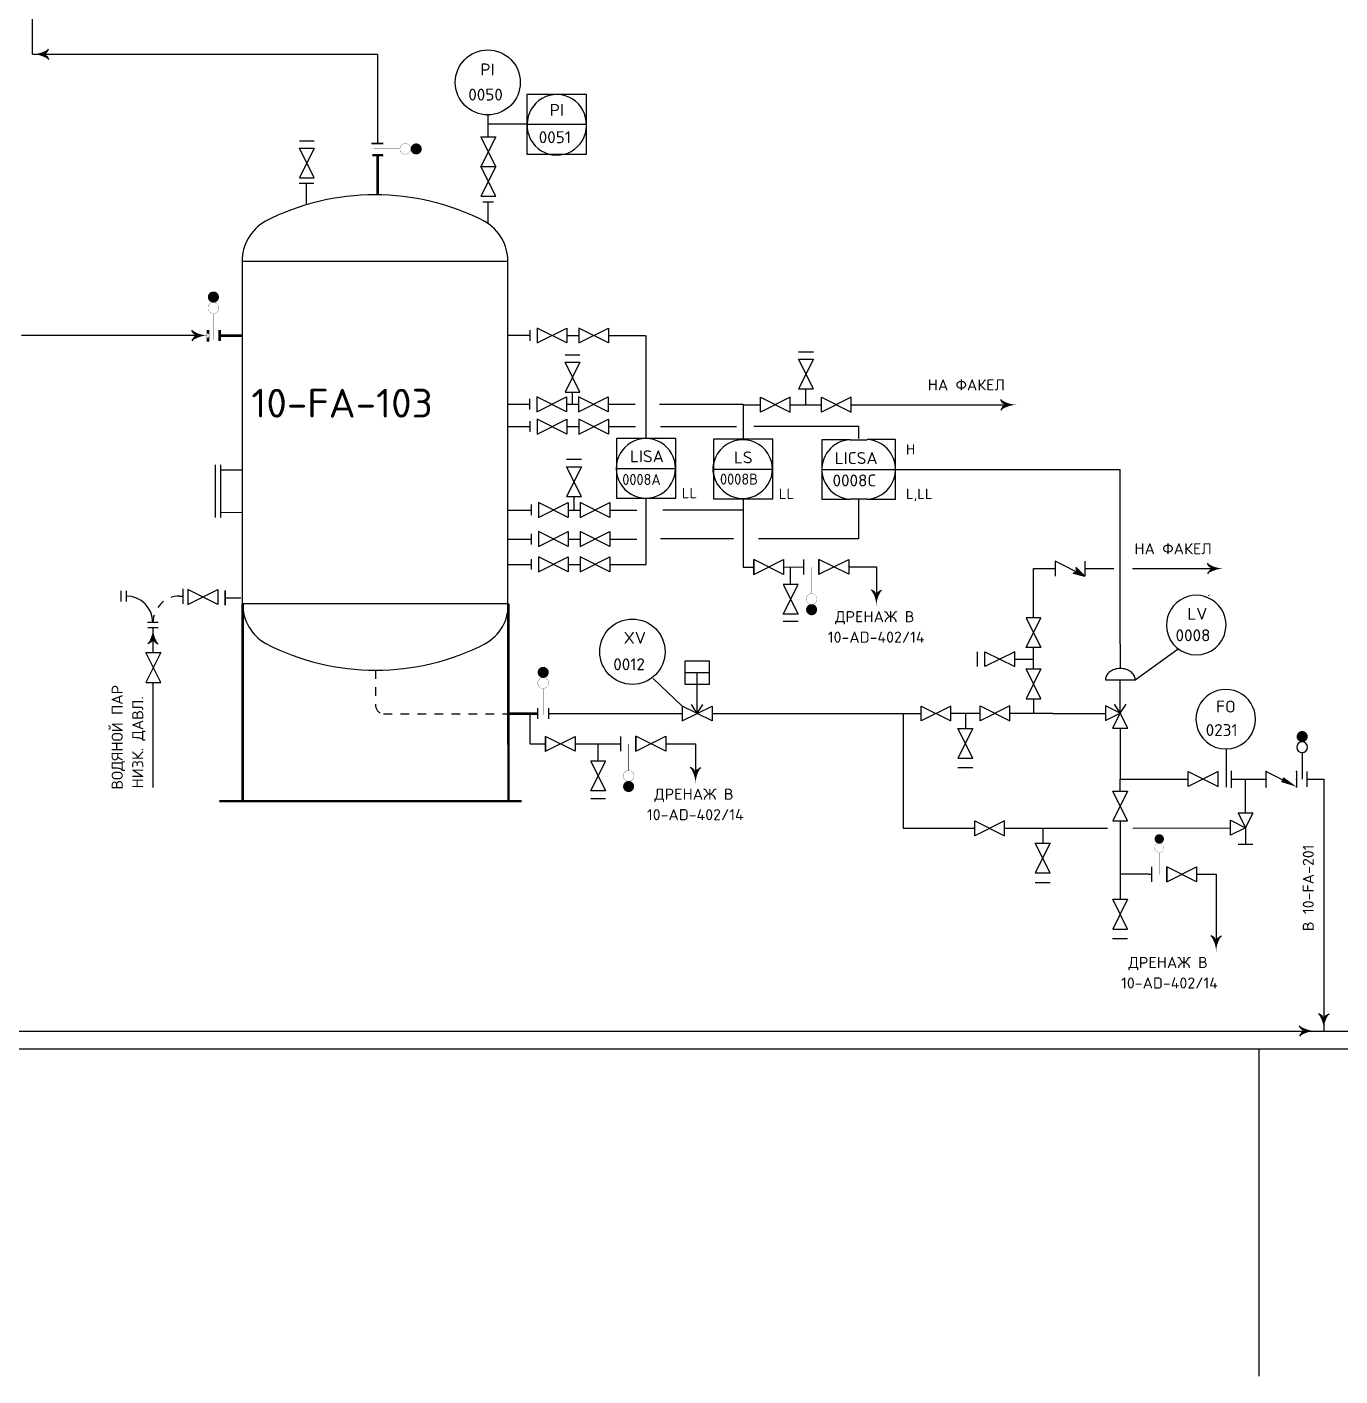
# Model space of a CAD drawing. Extents: x 270 to 589, y 86 to 206.
# Drawn here: x 392.51 to 407.94, y 86.41 to 102.27 of the extents above; entities that cross this region are included whole.
import ezdxf
from ezdxf.enums import TextEntityAlignment as Align

# ---------------------------------------------------------------- set-up
doc = ezdxf.new("R2010")
doc.units = 0
doc.header["$MEASUREMENT"] = 0
doc.linetypes.add('DASH', pattern=[0.15625, 0.09375, -0.0625])
doc.layers.get('0').update_dxf_attribs({"linetype": 'CONTINUOUS'})
for name, color, linetype in [('IN-ATTRIBS', 7, 'CONTINUOUS'), ('IN-EQUIPMENT', 7, 'CONTINUOUS'), ('IN-INST-TAP', 7, 'CONTINUOUS'), ('IN-MAJ-PROC', 3, 'CONTINUOUS'), ('IN-MIN-PROC', 7, 'CONTINUOUS'), ('IN-PNEUMATIC', 7, 'CONTINUOUS')]:
    doc.layers.add(name, color=color, linetype=linetype)
doc.styles.add('S1', font='SIMPLEX.shx')
doc.styles.add('SIMPLEX', font='SIMPLEX')

# ---------------------------------------------------------------- blocks, each defined once
blk = doc.blocks.new('VALVTEXT')
at = {"layer": 'IN-ATTRIBS'}
for p in [(0, 0.0625), (0, 0), (0.25, 0.0625), (0.25, 0), (0, -0.0625), (0.25, -0.0625)]:
    blk.add_point(p, dxfattribs=at)
at = {"layer": 'IN-ATTRIBS', "style": 'S1', "flags": 1}
for tag, p in [('IDNUM', (0.125, 0.5625)), ('DWGNO', (0.125, 0.4375)), ('FILENO', (0.125, 0.3125))]:
    blk.add_attdef(tag, text='', height=0.1, dxfattribs=at).set_placement(p, align=Align.CENTER)
at = {"layer": 'IN-ATTRIBS', "style": 'S1'}
for tag, p in [('MODE', (0.125, 0.078125)), ('SIZE', (0.125, -0.1875))]:
    blk.add_attdef(tag, text='', height=0.1, dxfattribs=at).set_placement(p, align=Align.CENTER)

msp = doc.modelspace()

# ---------------------------------------------------------------- hatches: boundary and pattern name
at = {"linetype": 'CONTINUOUS'}
h = msp.add_hatch(dxfattribs=at)
h.set_pattern_fill('ANSI38', color=2, scale=0.014, style=0)
h.set_pattern_definition([(45, (58.8663164, 71.9109004), (-0.001237436867, 0.001237436867), []), (135, (58.8663164, 71.9109004), (-0.003712310601, 0.001237436867), [0.004375, -0.002625])])
h.paths.add_polyline_path([(404.941, 95.816), (404.839, 95.916), (404.846, 95.863), (404.804, 95.848)])
at = {"layer": 'IN-MIN-PROC'}
for points in [[(397.082, 100.901, 1), (397.082, 100.774, 1)], [(394.634, 99.096, 1), (394.762, 99.096, 1)]]:
    msp.add_hatch(color=2, dxfattribs=at).paths.add_polyline_path(points)

# ---------------------------------------------------------------- linework, layer by layer
at = {"color": 3, "linetype": 'CONTINUOUS'}
for p, q in [((396.63, 100.902), (396.63, 101.951)), ((396.558, 100.902), (396.63, 100.902)), ((396.695, 100.902), (396.558, 100.902)), ((396.628, 100.902), (396.695, 100.902)), ((394.511, 98.644), (392.44, 98.644)), ((398.638, 94.199), (400.209, 94.199)), ((404.564, 94.2), (405.181, 94.201)), ((405.358, 94.029), (405.357, 93.428)), ((405.356, 93.428), (406.158, 93.428)), ((406.666, 93.428), (407.074, 93.428)), ((407.556, 93.428), (407.752, 93.428)), ((407.752, 93.428), (407.75, 90.466)), ((380.242, 90.466), (416.26, 90.466))]:
    msp.add_line(p, q, dxfattribs=at)
at = {"color": 7, "linetype": 'CONTINUOUS'}
for p, q in [((398.382, 101.127), (397.929, 101.127)), ((398.382, 101.127), (399.082, 101.127)), ((399.435, 97.081), (400.135, 97.081)), ((399.785, 97.081), (399.785, 97.084)), ((400.575, 97.074), (401.275, 97.074)), ((401.85, 97.069), (402.383, 97.07)), ((402.383, 97.07), (402.717, 97.07)), ((394.338, 95.665), (394.338, 95.489)), ((394.299, 95.58), (394.338, 95.58)), ((393.987, 95.206), (393.987, 94.915)), ((393.987, 94.565), (393.987, 93.328)), ((399.866, 94.613), (400.209, 94.287)), ((400.384, 94.199), (400.316, 94.304)), ((400.384, 94.199), (400.452, 94.304)), ((405.358, 94.204), (405.29, 94.309)), ((405.358, 94.204), (405.426, 94.309)), ((406.603, 93.784), (406.603, 93.335))]:
    msp.add_line(p, q, dxfattribs=at)
at = {"color": 2}
for p, q in [((398.016, 100.981), (397.841, 100.631)), ((398.016, 100.631), (397.841, 100.981)), ((397.841, 100.981), (398.016, 100.981)), ((395.884, 100.496), (395.709, 100.846)), ((395.709, 100.846), (395.884, 100.846)), ((395.884, 100.846), (395.709, 100.496)), ((398.016, 100.281), (397.841, 100.631)), ((398.016, 100.631), (397.841, 100.281)), ((397.841, 100.631), (398.016, 100.631)), ((395.709, 100.496), (395.884, 100.496)), ((397.841, 100.281), (398.016, 100.281)), ((401.75, 98.015), (401.575, 98.365)), ((401.75, 98.365), (401.575, 98.015)), ((401.575, 98.365), (401.75, 98.365)), ((398.832, 98.329), (399.007, 98.329)), ((399.007, 97.979), (398.832, 98.329)), ((399.007, 98.329), (398.832, 97.979)), ((398.832, 97.979), (399.007, 97.979)), ((401.479, 97.917), (401.129, 97.742)), ((401.129, 97.917), (401.479, 97.742)), ((401.129, 97.742), (401.129, 97.917)), ((401.479, 97.742), (401.479, 97.917)), ((401.575, 98.015), (401.75, 98.015)), ((401.844, 97.742), (401.844, 97.917)), ((401.844, 97.917), (402.194, 97.742)), ((402.194, 97.917), (401.844, 97.742)), ((402.194, 97.742), (402.194, 97.917)), ((399.025, 97.1), (398.85, 96.75)), ((399.025, 96.75), (398.85, 97.1)), ((398.85, 97.1), (399.025, 97.1)), ((398.85, 96.75), (399.025, 96.75)), ((404.941, 95.816), (404.591, 95.991)), ((404.591, 95.991), (404.591, 95.816)), ((404.941, 95.991), (404.941, 95.816)), ((401.57, 95.718), (401.395, 95.718)), ((401.395, 95.368), (401.57, 95.718)), ((401.395, 95.718), (401.57, 95.368)), ((401.57, 95.368), (401.395, 95.368)), ((404.425, 95.325), (404.25, 95.325)), ((404.25, 95.325), (404.425, 94.975)), ((404.25, 94.975), (404.425, 95.325)), ((403.767, 94.751), (403.767, 94.926)), ((404.117, 94.926), (403.767, 94.751)), ((403.767, 94.926), (404.117, 94.751)), ((404.117, 94.751), (404.117, 94.926)), ((404.425, 94.975), (404.25, 94.975)), ((400.244, 94.68), (400.524, 94.68)), ((400.384, 94.199), (400.384, 94.68)), ((405.183, 94.597), (405.533, 94.597)), ((405.358, 94.203), (405.358, 94.597)), ((403.016, 94.112), (403.016, 94.287)), ((403.366, 94.287), (403.016, 94.112)), ((403.016, 94.287), (403.366, 94.112)), ((403.366, 94.112), (403.366, 94.287)), ((403.71, 94.113), (403.71, 94.288)), ((404.06, 94.288), (403.71, 94.113)), ((403.71, 94.288), (404.06, 94.113)), ((404.06, 94.113), (404.06, 94.288)), ((405.358, 94.203), (405.183, 94.291)), ((405.183, 94.291), (405.183, 94.116)), ((405.183, 94.116), (405.358, 94.203)), ((405.271, 94.029), (405.446, 94.029)), ((399.308, 93.639), (399.133, 93.639)), ((399.133, 93.289), (399.308, 93.639)), ((399.133, 93.639), (399.308, 93.289)), ((407.496, 93.74), (407.496, 93.428)), ((406.508, 93.516), (406.158, 93.341)), ((406.158, 93.516), (406.508, 93.341)), ((406.158, 93.341), (406.158, 93.516)), ((406.508, 93.341), (406.508, 93.516)), ((407.432, 93.338), (407.432, 93.517)), ((407.556, 93.338), (407.556, 93.517)), ((399.308, 93.289), (399.133, 93.289)), ((403.649, 92.763), (403.649, 92.938)), ((403.999, 92.938), (403.649, 92.763)), ((403.649, 92.938), (403.999, 92.763)), ((403.999, 92.763), (403.999, 92.938)), ((406.654, 92.945), (406.829, 92.857)), ((406.654, 92.77), (406.654, 92.945)), ((406.829, 92.857), (406.654, 92.77))]:
    msp.add_line(p, q, dxfattribs=at)
at = {"color": 6}
for p, q in [((396.57, 100.76), (396.695, 100.76)), ((398.417, 98.707), (398.417, 98.582)), ((398.413, 97.898), (398.413, 97.773)), ((398.159, 97.836), (398.413, 97.836)), ((398.159, 97.573), (398.417, 97.573)), ((398.417, 97.635), (398.417, 97.51)), ((398.432, 96.657), (398.432, 96.532)), ((398.159, 96.591), (398.432, 96.591)), ((398.432, 96.313), (398.432, 96.188)), ((398.159, 96.25), (398.432, 96.25)), ((398.432, 96.016), (398.432, 95.891)), ((398.159, 95.953), (398.432, 95.953))]:
    msp.add_line(p, q, dxfattribs=at)
at = {"color": 5, "linetype": 'CONTINUOUS'}
for p, q in [((398.853, 98.644), (398.993, 98.644)), ((399.343, 98.644), (399.774, 98.644)), ((399.785, 97.431), (399.785, 98.644)), ((398.849, 97.836), (398.989, 97.836)), ((399.339, 97.836), (399.657, 97.836)), ((399.94, 97.835), (400.925, 97.835)), ((400.925, 97.835), (400.925, 97.424)), ((400.925, 97.829), (401.134, 97.829)), ((401.479, 97.829), (401.846, 97.829)), ((402.194, 97.829), (404.017, 97.829)), ((398.853, 97.573), (398.993, 97.573)), ((399.343, 97.573), (399.661, 97.573)), ((399.953, 97.575), (400.848, 97.575)), ((401.049, 97.579), (402.282, 97.579)), ((402.282, 97.579), (402.282, 97.431)), ((399.785, 95.953), (399.785, 96.731)), ((400.925, 96.724), (400.925, 96.59)), ((402.282, 96.72), (402.282, 96.253)), ((398.868, 96.591), (399.008, 96.591)), ((399.358, 96.591), (399.675, 96.591)), ((400.925, 96.59), (399.979, 96.59)), ((400.925, 96.59), (400.925, 96.482)), ((400.925, 96.482), (400.925, 95.922)), ((398.868, 96.25), (399.008, 96.25)), ((399.358, 96.25), (399.675, 96.25)), ((400.812, 96.253), (399.953, 96.253)), ((402.282, 96.253), (401.105, 96.253)), ((398.868, 95.953), (399.008, 95.953)), ((399.358, 95.953), (399.785, 95.953)), ((401.482, 95.718), (401.482, 95.922)), ((404.337, 95.903), (404.591, 95.903)), ((404.338, 95.325), (404.337, 95.903)), ((404.942, 95.903), (405.284, 95.903)), ((405.502, 95.903), (406.442, 95.903)), ((404.338, 94.723), (404.338, 94.975)), ((404.117, 94.838), (404.338, 94.838)), ((404.338, 94.373), (404.338, 94.202)), ((398.416, 94.196), (398.416, 93.843)), ((402.806, 94.2), (402.806, 92.85)), ((399.22, 93.639), (399.22, 93.843)), ((402.806, 92.85), (403.649, 92.85)), ((403.999, 92.85), (405.206, 92.85)), ((405.357, 92.936), (405.357, 92.015)), ((405.506, 92.85), (406.654, 92.857)), ((405.692, 92.309), (405.36, 92.309)), ((405.658, 92.309), (405.655, 92.309))]:
    msp.add_line(p, q, dxfattribs=at)
at = {"color": 5}
msp.add_line((401.663, 97.827), (401.663, 98.015), dxfattribs=at)
at = {"color": 2, "linetype": 'CONTINUOUS'}
for p, q in [((404.846, 95.863), (404.804, 95.848)), ((404.804, 95.848), (404.941, 95.816)), ((404.941, 95.816), (404.839, 95.916)), ((404.839, 95.916), (404.846, 95.863)), ((405.271, 94.029), (405.358, 94.204)), ((405.446, 94.029), (405.358, 94.204)), ((403.449, 93.563), (403.624, 93.563)), ((406.666, 93.327), (406.666, 93.525)), ((406.742, 93.032), (406.829, 92.857)), ((406.917, 93.032), (406.829, 92.857)), ((406.829, 92.857), (406.829, 92.663)), ((404.358, 92.213), (404.533, 92.213)), ((405.268, 91.554), (405.444, 91.554))]:
    msp.add_line(p, q, dxfattribs=at)
at = {"color": 6, "linetype": 'DASH'}
for p, q in [((396.605, 94.708), (396.605, 94.287)), ((396.698, 94.197), (398.18, 94.197))]:
    msp.add_line(p, q, dxfattribs=at)
at = {"color": 3}
msp.add_line((398.638, 94.262), (398.638, 94.137), dxfattribs=at)
at = {"color": 6, "linetype": 'CONTINUOUS'}
for p, q in [((398.325, 94.199), (398.164, 94.199)), ((271.084, 90.258), (567.702, 90.258, 0.558))]:
    msp.add_line(p, q, dxfattribs=at)
at = {"color": 3}
for points in [[(392.698, 101.951, 0.206864), (392.761, 102.014, 0.206864)], [(392.698, 101.951, -0.206864), (392.761, 101.889, -0.206864)], [(394.508, 98.644, -0.206864), (394.446, 98.707, -0.206864)], [(394.508, 98.644, 0.206864), (394.446, 98.582, 0.206864)], [(407.75, 90.605, 0.206864), (407.688, 90.668, 0.206864)], [(407.75, 90.605, -0.206864), (407.813, 90.668, -0.206864)]]:
    msp.add_lwpolyline(points, format="xyb", dxfattribs=at)
at = {"color": 7}
for points in [[(399.082, 101.074), (399.082, 101.477), (398.382, 101.477), (398.382, 101.074)], [(398.382, 101.074), (398.382, 100.777), (399.082, 100.777), (399.082, 101.074)], [(400.135, 97.028), (400.135, 97.431), (399.435, 97.431), (399.435, 97.028)], [(401.275, 97.02), (401.275, 97.424), (400.575, 97.424), (400.575, 97.02)], [(402.181, 97.419), (401.85, 97.419), (401.85, 97.015)], [(402.717, 97.016), (402.717, 97.42), (402.383, 97.42)], [(399.435, 97.028), (399.435, 96.731), (400.135, 96.731), (400.135, 97.028)], [(400.575, 97.02), (400.575, 96.724), (401.275, 96.724), (401.275, 97.02)], [(401.85, 97.015), (401.85, 96.719), (402.181, 96.719)], [(402.383, 96.72), (402.717, 96.72), (402.717, 97.016)]]:
    msp.add_lwpolyline(points, dxfattribs=at)
at = {"color": 2}
for points, const_width in [([(396.954, 100.774, 1), (396.954, 100.901, 1)], 0.0025), ([(397.082, 100.774, 1), (397.082, 100.901, 1)], 0.0025), ([(394.762, 99.096, 1), (394.634, 99.096, 1)], 0.0025), ([(394.762, 98.968, 1), (394.634, 98.968, 1)], 0.0025), ([(401.793, 95.545, 1), (401.666, 95.545, 1)], 0.0025), ([(401.762, 95.42, 1), (401.697, 95.42, 1)], 0.065), ([(398.542, 94.683, 1), (398.607, 94.683, 1)], 0.065), ([(398.511, 94.558, 1), (398.638, 94.558, 1)], 0.0025), ([(407.464, 93.928, 1), (407.529, 93.928, 1)], 0.065), ([(399.642, 93.466, 1), (399.515, 93.466, 1)], 0.0025), ([(399.611, 93.341, 1), (399.546, 93.341, 1)], 0.065), ([(405.789, 92.725, 1), (405.844, 92.725, 1)], 0.0546), ([(405.763, 92.62, 1), (405.87, 92.62, 1)], 0.0021)]:
    msp.add_lwpolyline(points, format="xyb", close=True, dxfattribs=dict(at, const_width=const_width))
at = {"color": 6, "linetype": 'CONTINUOUS', "const_width": 0.03}
for points in [[(396.628, 100.305), (396.628, 100.764), (396.693, 100.764), (396.565, 100.764)], [(395.035, 98.642), (394.771, 98.642), (394.771, 98.707), (394.771, 98.579)], [(395.042, 95.489), (395.042, 93.169)], [(398.167, 95.489), (398.167, 93.169)], [(398.512, 94.197), (398.177, 94.197)], [(398.321, 93.169), (394.767, 93.169)]]:
    msp.add_lwpolyline(points, dxfattribs=at)
at = {"color": 2}
for points, const_width in [([(396.892, 100.839), (396.58, 100.839)], 0.005), ([(394.696, 98.906), (394.696, 98.594)], 0.005), ([(401.729, 95.608), (401.729, 95.92)], 0.005), ([(398.575, 94.496), (398.575, 94.183)], 0.005), ([(399.579, 93.529), (399.579, 93.841)], 0.005), ([(405.817, 92.567), (405.817, 92.305)], 0.0042)]:
    msp.add_lwpolyline(points, dxfattribs=dict(at, const_width=const_width))
at = {"color": 3, "linetype": 'CONTINUOUS', "const_width": 0.03}
for points in [[(394.633, 98.642), (394.633, 98.71), (394.633, 98.642)], [(394.633, 98.642), (394.633, 98.572), (394.633, 98.642)]]:
    msp.add_lwpolyline(points, close=True, dxfattribs=at)
at = {"color": 2}
for points in [[(398.503, 98.557), (398.853, 98.732), (398.853, 98.557), (398.503, 98.732)], [(398.993, 98.557), (399.343, 98.732), (399.343, 98.557), (398.993, 98.732)], [(398.499, 97.748), (398.849, 97.923), (398.849, 97.748), (398.499, 97.923)], [(398.989, 97.748), (399.339, 97.923), (399.339, 97.748), (398.989, 97.923)], [(398.503, 97.485), (398.853, 97.66), (398.853, 97.485), (398.503, 97.66)], [(398.993, 97.485), (399.343, 97.66), (399.343, 97.485), (398.993, 97.66)], [(398.518, 96.504), (398.868, 96.679), (398.868, 96.504), (398.518, 96.679)], [(399.008, 96.504), (399.358, 96.679), (399.358, 96.504), (399.008, 96.679)], [(398.518, 96.163), (398.868, 96.338), (398.868, 96.163), (398.518, 96.338)], [(399.008, 96.163), (399.358, 96.338), (399.358, 96.163), (399.008, 96.338)], [(398.518, 95.866), (398.868, 96.041), (398.868, 95.866), (398.518, 96.041)], [(399.008, 95.866), (399.358, 96.041), (399.358, 95.866), (399.008, 96.041)], [(401.05, 95.835), (401.4, 96.01), (401.4, 95.835), (401.05, 96.01)], [(401.816, 95.836), (402.166, 96.011), (402.166, 95.836), (401.816, 96.011)], [(394.749, 95.482), (394.399, 95.657), (394.399, 95.482), (394.749, 95.657)], [(394.079, 94.915), (393.904, 94.565), (394.079, 94.565), (393.904, 94.915)], [(400.244, 94.82), (400.524, 94.82), (400.524, 94.54), (400.244, 94.54)], [(404.425, 94.373), (404.25, 94.723), (404.425, 94.723), (404.25, 94.373)], [(400.209, 94.112), (400.559, 94.287), (400.559, 94.112), (400.209, 94.287)], [(398.601, 93.755), (398.951, 93.93), (398.951, 93.755), (398.601, 93.93)], [(399.665, 93.757), (400.015, 93.932), (400.015, 93.757), (399.665, 93.932)], [(403.625, 93.674), (403.45, 94.024), (403.625, 94.024), (403.45, 93.674)], [(405.444, 92.936), (405.269, 93.286), (405.444, 93.286), (405.269, 92.936)], [(404.534, 92.325), (404.359, 92.675), (404.534, 92.675), (404.359, 92.325)], [(405.905, 92.222), (406.255, 92.397), (406.255, 92.222), (405.905, 92.397)], [(405.444, 91.665), (405.269, 92.015), (405.444, 92.015), (405.269, 91.665)]]:
    msp.add_lwpolyline(points, close=True, dxfattribs=at)
at = {"color": 5}
for points in [[(404.017, 97.829, -0.206864), (403.954, 97.892, -0.206864)], [(404.017, 97.829, 0.206864), (403.954, 97.767, 0.206864)], [(406.447, 95.903, -0.206864), (406.384, 95.966, -0.206864)], [(406.447, 95.903, 0.206864), (406.384, 95.841, 0.206864)], [(402.492, 95.588, 0.206864), (402.429, 95.651, 0.206864)], [(402.492, 95.588, -0.206864), (402.554, 95.651, -0.206864)], [(400.365, 93.501, 0.206864), (400.303, 93.564, 0.206864)], [(400.365, 93.501, -0.206864), (400.428, 93.564, -0.206864)], [(406.485, 91.522, 0.206864), (406.422, 91.585, 0.206864)], [(406.485, 91.522, -0.206864), (406.547, 91.585, -0.206864)]]:
    msp.add_lwpolyline(points, format="xyb", dxfattribs=at)
at = {"color": 6}
for points, const_width in [([(394.721, 96.501), (394.721, 97.126)], 0.015), ([(394.784, 96.501), (394.784, 97.126)], 0.015), ([(395.04, 97.063), (394.784, 97.063)], 0.015), ([(395.034, 96.563), (394.784, 96.563)], 0.015), ([(394.836, 95.646), (394.836, 95.471)], 0.021), ([(395.024, 95.559), (394.836, 95.559)], 0.015)]:
    msp.add_lwpolyline(points, dxfattribs=dict(at, const_width=const_width))
for points in [[(393.987, 95.081, -0.206864), (393.925, 95.018, -0.206864)], [(393.987, 95.081, 0.206864), (394.05, 95.018, 0.206864)]]:
    msp.add_lwpolyline(points, format="xyb")
at = {"color": 2}
msp.add_lwpolyline([(407.074, 93.338), (407.074, 93.517), (407.263, 93.423)], dxfattribs=at)
at = {"color": 3, "linetype": 'CONTINUOUS'}
for points in [[(407.527, 90.466, -0.206864), (407.464, 90.529)], [(407.527, 90.466, 0.206864), (407.464, 90.404)]]:
    msp.add_lwpolyline(points, format="xyb", dxfattribs=at)
at = {"color": 7, "linetype": 'CONTINUOUS'}
for centre, radius in [((397.923, 101.62), 0.382), ((399.623, 94.926), 0.384)]:
    msp.add_circle(centre, radius, dxfattribs=at)
at = {"color": 7}
for centre, radius, start, end in [((398.734, 101.129), 0.348, 357.5067, 180.3164), ((398.734, 101.112), 0.348, 177.5067, 0.3164), ((399.782, 97.084), 0.348, 359.6296, 180.3704), ((400.92, 97.068), 0.35, 351.1529, 188.8471), ((402.2, 97.069), 0.35, 93.0411, 188.8471), ((402.367, 97.07), 0.35, 351.1529, 87.501), ((399.782, 97.079), 0.348, 179.6296, 0.3704), ((400.92, 97.079), 0.35, 171.1529, 8.8471), ((402.2, 97.07), 0.35, 171.2266, 267.0326), ((402.367, 97.07), 0.35, 272.5727, 8.9208), ((406.598, 94.133), 0.35, 351.1529, 188.8471), ((406.598, 94.133), 0.35, 188.8471, 351.1529)]:
    msp.add_arc(centre, radius, start, end, dxfattribs=at)
for start, end in [(351.1529, 188.8471), (188.8471, 351.1529)]:
    msp.add_arc((406.251, 95.239), 0.35, start, end)
at = {"color": 2}
for centre, radius, start, end in [((405.343, 94.545), 0.18, 107.2579, 126.8699), ((405.358, 94.496), 0.233, 90, 107.2579), ((405.358, 94.496), 0.233, 72.7421, 90), ((405.374, 94.545), 0.18, 53.1301, 72.7421), ((405.283, 94.597), 0.0996, 151.0888, 180), ((405.319, 94.577), 0.141, 126.8699, 151.0888), ((405.397, 94.577), 0.141, 28.9112, 53.1301), ((405.434, 94.597), 0.0996, 360, 28.9112), ((407.496, 93.928), 0.0325, 0, 180), ((407.496, 93.928), 0.0325, 180, 0), ((407.496, 93.803), 0.0637, 0, 180), ((407.496, 93.803), 0.0637, 180, 0)]:
    msp.add_arc(centre, radius, start, end, dxfattribs=at)
at = {"color": 6, "linetype": 'DASH'}
msp.add_arc((396.701, 94.294), 0.0968, 184.0688, 268.0465, dxfattribs=at)
at = {"color": 3}
for points in [[(392.69, 101.975), (392.742, 101.983), (392.727, 101.992), (392.753, 101.997)], [(392.727, 101.992), (392.753, 101.997), (392.761, 102.014)], [(392.573, 101.951), (392.698, 101.951), (392.613, 101.955), (392.714, 101.959)], [(392.573, 101.951), (392.698, 101.951), (392.613, 101.948), (392.714, 101.943)], [(392.613, 101.955), (392.714, 101.959), (392.652, 101.963), (392.729, 101.97)], [(392.613, 101.948), (392.714, 101.943), (392.652, 101.94), (392.729, 101.933)], [(392.652, 101.963), (392.729, 101.97), (392.69, 101.975), (392.742, 101.983)], [(392.652, 101.94), (392.729, 101.933), (392.69, 101.927), (392.742, 101.92)], [(392.69, 101.927), (392.742, 101.92), (392.727, 101.91), (392.753, 101.905)], [(392.727, 101.91), (392.753, 101.905), (392.761, 101.889)], [(394.48, 98.686), (394.454, 98.691), (394.446, 98.707)], [(394.516, 98.668), (394.465, 98.676), (394.48, 98.686), (394.454, 98.691)], [(394.554, 98.656), (394.477, 98.663), (394.516, 98.668), (394.465, 98.676)], [(394.593, 98.648), (394.492, 98.652), (394.554, 98.656), (394.477, 98.663)], [(394.48, 98.603), (394.454, 98.598), (394.446, 98.582)], [(394.516, 98.62), (394.465, 98.613), (394.48, 98.603), (394.454, 98.598)], [(394.554, 98.633), (394.477, 98.626), (394.516, 98.62), (394.465, 98.613)], [(394.593, 98.641), (394.492, 98.636), (394.554, 98.633), (394.477, 98.626)], [(394.633, 98.644), (394.508, 98.644), (394.593, 98.648), (394.492, 98.652)], [(394.633, 98.644), (394.508, 98.644), (394.593, 98.641), (394.492, 98.636)], [(407.709, 90.634), (407.704, 90.659), (407.688, 90.668)], [(407.726, 90.597), (407.719, 90.649), (407.709, 90.634), (407.704, 90.659)], [(407.739, 90.559), (407.731, 90.636), (407.726, 90.597), (407.719, 90.649)], [(407.747, 90.52), (407.742, 90.621), (407.739, 90.559), (407.731, 90.636)], [(407.75, 90.48), (407.75, 90.605), (407.747, 90.52), (407.742, 90.621)], [(407.75, 90.48), (407.75, 90.605), (407.753, 90.52), (407.758, 90.621)], [(407.753, 90.52), (407.758, 90.621), (407.761, 90.559), (407.769, 90.636)], [(407.761, 90.559), (407.769, 90.636), (407.774, 90.597), (407.781, 90.649)], [(407.774, 90.597), (407.781, 90.649), (407.791, 90.634), (407.796, 90.659)], [(407.791, 90.634), (407.796, 90.659), (407.813, 90.668)]]:
    msp.add_solid(points, dxfattribs=at)
at = {"color": 5}
for points in [[(403.988, 97.87), (403.962, 97.875), (403.954, 97.892)], [(404.025, 97.853), (403.973, 97.861), (403.988, 97.87), (403.962, 97.875)], [(403.988, 97.788), (403.962, 97.783), (403.954, 97.767)], [(404.025, 97.805), (403.973, 97.798), (403.988, 97.788), (403.962, 97.783)], [(404.063, 97.841), (403.986, 97.848), (404.025, 97.853), (403.973, 97.861)], [(404.063, 97.818), (403.986, 97.811), (404.025, 97.805), (403.973, 97.798)], [(404.102, 97.833), (404.001, 97.837), (404.063, 97.841), (403.986, 97.848)], [(404.102, 97.826), (404.001, 97.821), (404.063, 97.818), (403.986, 97.811)], [(404.142, 97.829), (404.017, 97.829), (404.102, 97.833), (404.001, 97.837)], [(404.142, 97.829), (404.017, 97.829), (404.102, 97.826), (404.001, 97.821)], [(406.418, 95.944), (406.392, 95.95), (406.384, 95.966)], [(406.455, 95.927), (406.403, 95.935), (406.418, 95.944), (406.392, 95.95)], [(406.455, 95.879), (406.403, 95.872), (406.418, 95.862), (406.392, 95.857)], [(406.493, 95.915), (406.416, 95.922), (406.455, 95.927), (406.403, 95.935)], [(406.493, 95.892), (406.416, 95.885), (406.455, 95.879), (406.403, 95.872)], [(406.532, 95.907), (406.431, 95.911), (406.493, 95.915), (406.416, 95.922)], [(406.532, 95.9), (406.431, 95.895), (406.493, 95.892), (406.416, 95.885)], [(406.572, 95.903), (406.447, 95.903), (406.532, 95.907), (406.431, 95.911)], [(406.572, 95.903), (406.447, 95.903), (406.532, 95.9), (406.431, 95.895)], [(402.45, 95.617), (402.445, 95.643), (402.429, 95.651)], [(402.533, 95.617), (402.538, 95.643), (402.554, 95.651)], [(402.468, 95.581), (402.46, 95.632), (402.45, 95.617), (402.445, 95.643)], [(402.48, 95.543), (402.473, 95.619), (402.468, 95.581), (402.46, 95.632)], [(402.488, 95.503), (402.484, 95.605), (402.48, 95.543), (402.473, 95.619)], [(402.492, 95.463), (402.492, 95.588), (402.488, 95.503), (402.484, 95.605)], [(402.492, 95.463), (402.492, 95.588), (402.495, 95.503), (402.5, 95.605)], [(402.495, 95.503), (402.5, 95.605), (402.503, 95.543), (402.51, 95.619)], [(402.503, 95.543), (402.51, 95.619), (402.516, 95.581), (402.523, 95.632)], [(402.516, 95.581), (402.523, 95.632), (402.533, 95.617), (402.538, 95.643)], [(406.418, 95.598), (406.392, 95.593), (406.384, 95.576)], [(400.324, 93.53), (400.319, 93.556), (400.303, 93.564)], [(400.341, 93.493), (400.334, 93.545), (400.324, 93.53), (400.319, 93.556)], [(400.354, 93.455), (400.347, 93.532), (400.341, 93.493), (400.334, 93.545)], [(400.362, 93.416), (400.357, 93.517), (400.354, 93.455), (400.347, 93.532)], [(400.365, 93.376), (400.365, 93.501), (400.362, 93.416), (400.357, 93.517)], [(400.365, 93.376), (400.365, 93.501), (400.369, 93.416), (400.373, 93.517)], [(400.369, 93.416), (400.373, 93.517), (400.377, 93.455), (400.384, 93.532)], [(400.377, 93.455), (400.384, 93.532), (400.389, 93.493), (400.397, 93.545)], [(400.389, 93.493), (400.397, 93.545), (400.406, 93.53), (400.412, 93.556)], [(400.406, 93.53), (400.412, 93.556), (400.428, 93.564)], [(406.444, 91.551), (406.439, 91.577), (406.422, 91.585)], [(406.461, 91.515), (406.453, 91.566), (406.444, 91.551), (406.439, 91.577)], [(406.473, 91.477), (406.466, 91.553), (406.461, 91.515), (406.453, 91.566)], [(406.482, 91.437), (406.477, 91.539), (406.473, 91.477), (406.466, 91.553)], [(406.485, 91.397), (406.485, 91.522), (406.482, 91.437), (406.477, 91.539)], [(406.485, 91.397), (406.485, 91.522), (406.488, 91.437), (406.493, 91.539)], [(406.488, 91.437), (406.493, 91.539), (406.496, 91.477), (406.503, 91.553)], [(406.496, 91.477), (406.503, 91.553), (406.509, 91.515), (406.516, 91.566)], [(406.509, 91.515), (406.516, 91.566), (406.526, 91.551), (406.531, 91.577)], [(406.526, 91.551), (406.531, 91.577), (406.547, 91.585)]]:
    msp.add_solid(points, dxfattribs=at)
for points in [[(393.987, 95.206), (393.987, 95.081), (393.984, 95.166), (393.979, 95.064)], [(393.987, 95.206), (393.987, 95.081), (393.991, 95.166), (393.995, 95.064)], [(393.946, 95.052), (393.941, 95.026), (393.925, 95.018)], [(393.963, 95.088), (393.956, 95.037), (393.946, 95.052), (393.941, 95.026)], [(393.976, 95.127), (393.969, 95.05), (393.963, 95.088), (393.956, 95.037)], [(393.984, 95.166), (393.979, 95.064), (393.976, 95.127), (393.969, 95.05)], [(393.991, 95.166), (393.995, 95.064), (393.999, 95.127), (394.006, 95.05)], [(393.999, 95.127), (394.006, 95.05), (394.011, 95.088), (394.019, 95.037)], [(394.011, 95.088), (394.019, 95.037), (394.028, 95.052), (394.033, 95.026)], [(394.028, 95.052), (394.033, 95.026), (394.05, 95.018)]]:
    msp.add_solid(points)
at = {"color": 2}
msp.add_solid([(407.247, 93.395), (407.432, 93.338), (407.278, 93.45)], dxfattribs=at)
at = {"color": 3, "linetype": 'CONTINUOUS'}
for points in [[(407.498, 90.508), (407.472, 90.513), (407.464, 90.529)], [(407.498, 90.425), (407.472, 90.42), (407.464, 90.404)], [(407.535, 90.491), (407.483, 90.498), (407.498, 90.508), (407.472, 90.513)], [(407.535, 90.442), (407.483, 90.435), (407.498, 90.425), (407.472, 90.42)], [(407.573, 90.478), (407.496, 90.485), (407.535, 90.491), (407.483, 90.498)], [(407.573, 90.455), (407.496, 90.448), (407.535, 90.442), (407.483, 90.435)], [(407.612, 90.47), (407.511, 90.475), (407.573, 90.478), (407.496, 90.485)], [(407.612, 90.463), (407.511, 90.458), (407.573, 90.455), (407.496, 90.448)], [(407.652, 90.466), (407.527, 90.466), (407.612, 90.47), (407.511, 90.475)], [(407.652, 90.466), (407.527, 90.466), (407.612, 90.463), (407.511, 90.458)]]:
    msp.add_solid(points, dxfattribs=at)
at = {"layer": 'IN-EQUIPMENT', "color": 2}
for p, q in [((395.709, 100.934), (395.884, 100.934)), ((398.832, 98.417), (399.007, 98.417)), ((401.575, 98.452), (401.75, 98.452)), ((398.85, 97.188), (399.025, 97.188)), ((401.049, 95.834), (401.049, 96.009)), ((401.64, 95.835), (401.64, 96.01)), ((401.815, 95.835), (401.815, 96.01)), ((401.57, 95.28), (401.395, 95.28)), ((403.679, 94.751), (403.679, 94.926)), ((398.6, 93.754), (398.6, 93.929)), ((399.489, 93.756), (399.489, 93.931)), ((399.664, 93.756), (399.664, 93.931)), ((399.308, 93.196), (399.133, 93.196)), ((405.729, 92.221), (405.729, 92.396)), ((405.904, 92.221), (405.904, 92.396))]:
    msp.add_line(p, q, dxfattribs=at)
at = {"layer": 'IN-EQUIPMENT', "color": 6}
for p, q in [((395.705, 100.436), (395.88, 100.436)), ((397.864, 100.217), (397.989, 100.217)), ((395.034, 99.516), (395.034, 93.836)), ((395.034, 99.516), (398.159, 99.516)), ((398.159, 93.836), (398.159, 99.516)), ((398.167, 95.489), (395.042, 95.489)), ((398.512, 94.136), (398.512, 94.261))]:
    msp.add_line(p, q, dxfattribs=at)
at = {"layer": 'IN-EQUIPMENT', "color": 7}
for p, q in [((393.611, 95.643), (393.611, 95.518)), ((393.674, 95.643), (393.674, 95.518)), ((394.049, 95.268), (393.924, 95.268)), ((394.05, 95.268), (393.925, 95.268)), ((394.05, 95.206), (393.925, 95.206))]:
    msp.add_line(p, q, dxfattribs=at)
at = {"layer": 'IN-EQUIPMENT', "color": 6}
for centre, radius, start, end in [((396.596, 97.478), 2.82, 62.7143, 117.2857), ((395.574, 99.516), 0.54, 120, 180), ((397.619, 99.516), 0.54, 0, 60), ((395.582, 95.489), 0.54, 180, 240), ((397.627, 95.489), 0.54, 300, 360), ((396.605, 97.528), 2.82, 242.7143, 297.2857)]:
    msp.add_arc(centre, radius, start, end, dxfattribs=at)
at = {"layer": 'IN-INST-TAP', "color": 7}
msp.add_line((397.929, 100.981), (397.929, 101.237), dxfattribs=at)
at = {"layer": 'IN-MAJ-PROC', "color": 5}
for p, q in [((401.4, 95.922), (401.64, 95.923)), ((402.166, 95.924), (402.492, 95.924)), ((398.951, 93.843), (399.489, 93.843)), ((400.015, 93.844), (400.365, 93.844)), ((405.692, 92.309), (405.729, 92.309)), ((406.255, 92.309), (406.485, 92.309))]:
    msp.add_line(p, q, dxfattribs=at)
at = {"layer": 'IN-MAJ-PROC', "color": 6}
msp.add_line((398.325, 94.199), (398.512, 94.199), dxfattribs=at)
at = {"layer": 'IN-MAJ-PROC', "color": 5, "linetype": 'CONTINUOUS'}
for p, q in [((403.537, 94.2), (403.537, 94.024)), ((404.446, 92.85), (404.446, 92.675))]:
    msp.add_line(p, q, dxfattribs=at)
at = {"layer": 'IN-MIN-PROC', "color": 3}
for p, q in [((392.573, 101.951), (392.573, 110.355)), ((392.573, 101.951), (396.627, 101.951)), ((400.559, 94.199), (403.016, 94.2)), ((403.71, 94.2), (403.366, 94.2)), ((404.564, 94.2), (404.06, 94.2))]:
    msp.add_line(p, q, dxfattribs=at)
at = {"layer": 'IN-MIN-PROC', "color": 6}
for p, q in [((395.794, 100.182), (395.794, 100.432)), ((397.926, 99.967), (397.926, 100.217)), ((398.417, 98.644), (398.159, 98.644))]:
    msp.add_line(p, q, dxfattribs=at)
at = {"layer": 'IN-MIN-PROC', "color": 5}
for p, q in [((398.919, 97.836), (398.919, 97.979)), ((398.938, 96.591), (398.938, 96.75)), ((400.925, 95.922), (401.05, 95.922)), ((402.492, 95.924), (402.492, 95.588)), ((398.416, 93.843), (398.601, 93.843)), ((400.365, 93.844), (400.365, 93.501)), ((405.357, 93.286), (405.357, 93.428)), ((406.83, 93.032), (406.83, 93.428)), ((406.486, 92.309), (406.485, 91.522))]:
    msp.add_line(p, q, dxfattribs=at)
at = {"layer": 'IN-MIN-PROC', "color": 7}
for p, q in [((402.181, 97.419), (402.383, 97.419)), ((402.717, 97.07), (405.358, 97.07)), ((405.358, 95.013), (405.358, 97.07)), ((402.383, 96.72), (402.181, 96.72)), ((405.533, 94.596), (406.039, 94.961))]:
    msp.add_line(p, q, dxfattribs=at)
at = {"layer": 'IN-MIN-PROC', "color": 2}
for p, q in [((406.742, 93.032), (406.917, 93.032)), ((406.742, 92.663), (406.917, 92.663))]:
    msp.add_line(p, q, dxfattribs=at)
at = {"layer": 'IN-MIN-PROC', "color": 4, "linetype": 'CONTINUOUS'}
msp.add_line((406.986, 90.258, 0.256), (406.986, 86.41), dxfattribs=at)
at = {"layer": 'IN-MIN-PROC', "color": 7}
msp.add_arc((393.674, 95.268), 0.312, 0, 90, dxfattribs=at)
at = {"layer": 'IN-MIN-PROC', "color": 7, "linetype": 'DASH'}
msp.add_arc((394.299, 95.268), 0.312, 90, 180, dxfattribs=at)
at = {"layer": 'IN-PNEUMATIC', "color": 7}
msp.add_line((405.358, 95.013), (405.358, 94.728), dxfattribs=at)

# ---------------------------------------------------------------- block references
at = {"layer": 'IN-MIN-PROC', "color": 2, "xscale": 1.43, "yscale": 1.43, "zscale": 1.43}
msp.add_blockref('VALVTEXT', (407.074, 93.428), dxfattribs=at)

# ---------------------------------------------------------------- texts
at = {"color": 7, "linetype": 'DASH'}
for s, height, style, p in [('PI', 0.14, 'S1', (397.835, 101.702)), ('0050', 0.14, 'S1', (397.694, 101.406)), ('PI', 0.14, 'SIMPLEX', (398.651, 101.226)), ('0051', 0.14, 'S1', (398.522, 100.905)), ('LISA', 0.14, 'S1', (399.594, 97.154)), ('LS', 0.14, 'S1', (400.816, 97.141)), ('LICSA', 0.14, 'S1', (402.002, 97.133)), ('H', 0.12, 'SIMPLEX', (402.839, 97.244)), ('0008C', 0.14, 'S1', (401.976, 96.87)), ('LL', 0.12, 'S1', (400.204, 96.731)), ('LL', 0.12, 'S1', (401.344, 96.723)), ('L,LL', 0.12, 'SIMPLEX', (402.839, 96.723))]:
    msp.add_text(s, height=height, dxfattribs=dict(at, style=style)).set_placement(p)
at = {"color": 1, "linetype": 'CONTINUOUS', "style": 'SIMPLEX'}
for s, p in [('НА ФАКЕЛ', (403.094, 97.998)), ('НА ФАКЕЛ', (405.524, 96.072)), (' ДРЕНАЖ В', (401.92, 95.273)), ('10-AD-402/14', (401.92, 95.032)), (' ДРЕНАЖ В', (399.794, 93.186)), ('10-AD-402/14', (399.794, 92.945)), (' ДРЕНАЖ В', (405.368, 91.207)), ('10-AD-402/14', (405.368, 90.966))]:
    msp.add_text(s, height=0.13, dxfattribs=at).set_placement(p)
at = {"color": 4, "linetype": 'CONTINUOUS', "style": 'SIMPLEX'}
msp.add_text('10-FA-103', height=0.338, dxfattribs=at).set_placement((395.144, 97.679))
at = {"color": 7, "linetype": 'DASH', "style": 'S1', "width": 0.9}
for s, p in [('0008A', (399.504, 96.886)), ('0008B', (400.653, 96.89))]:
    msp.add_text(s, height=0.13, dxfattribs=at).set_placement(p)
at = {"color": 7, "linetype": 'CONTINUOUS', "style": 'S1'}
for s, p in [('LV', (406.146, 95.302)), ('0008', (406.008, 95.049)), ('XV', (399.52, 95.019)), ('0012', (399.398, 94.708)), ('FO', (406.485, 94.211)), ('0231', (406.362, 93.935))]:
    msp.add_text(s, height=0.14, dxfattribs=at).set_placement(p)
at = {"color": 1, "linetype": 'CONTINUOUS', "style": 'SIMPLEX'}
for s, p in [('ВОДЯНОЙ ПАР', (393.632, 93.304)), ('НИЗК. ДАВЛ.', (393.873, 93.318)), ('B 10-FA-201', (407.633, 91.64))]:
    msp.add_text(s, height=0.13, rotation=90, dxfattribs=at).set_placement(p)

doc.saveas('drawing.dxf')
